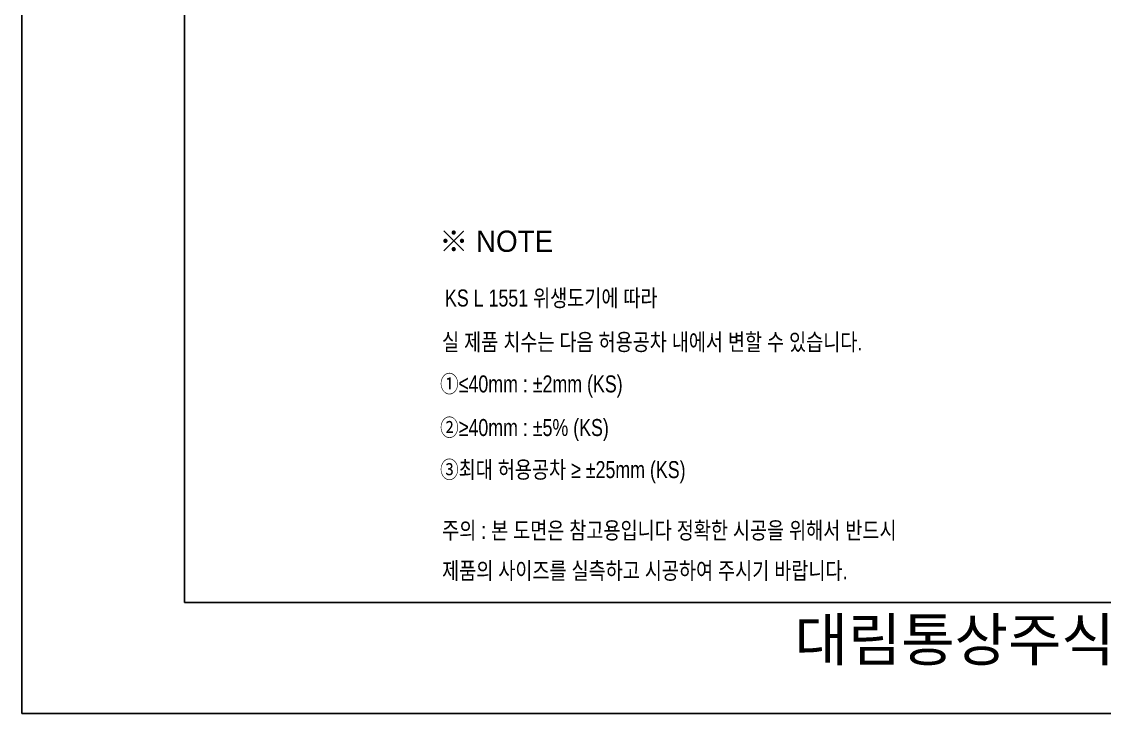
# Model space of a CAD drawing. Header units: millimetres. Extents: x 9101 to 11526, y -274 to 3156.
# Drawn here: x 9101 to 10374, y -274 to 539 of the extents above; entities that cross this region are included whole.
import ezdxf
from ezdxf.lldxf.tags import DXFTag

# ---------------------------------------------------------------- set-up
doc = ezdxf.new("R2010")
doc.units = ezdxf.units.MM
doc.header["$LTSCALE"] = 0.2
doc.layers.add('2', color=2, linetype='HIDDEN')
doc.layers.add('YA', color=7, linetype='Continuous')
doc.layers.add('DIM', color=3, linetype='Continuous', lineweight=15)
doc.styles.add('MtXpl_', font='')
doc.styles.add('굴림', font='', dxfattribs={"height": 3.2})
doc.styles.add('스타일1', font='txt.shx', dxfattribs={"bigfont": 'ghs.shx'})
doc.styles.get('MtXpl_').set_extended_font_data('Gulim')
doc.styles.get('굴림').set_extended_font_data('Gulim')
tags = doc.linetypes.add('HIDDEN', pattern=[9.525, 6.35, -3.175]).pattern_tags.tags
tags[6:7] = [DXFTag(74, 4), DXFTag(75, 0), DXFTag(340, '0'), DXFTag(46, 1.0), DXFTag(50, 0.0), DXFTag(44, 0.0), DXFTag(45, 0.0)]
tags[4:5] = [DXFTag(74, 4), DXFTag(75, 0), DXFTag(340, '0'), DXFTag(46, 1.0), DXFTag(50, 0.0), DXFTag(44, 0.0), DXFTag(45, 0.0)]

msp = doc.modelspace()

# ---------------------------------------------------------------- linework, layer by layer
at = {"layer": 'YA', "color": 7}
for p, q in [((9292.1, -144), (9292.1, 1965.8)), ((9292.1, 134.5), (9292.1, 48)), ((9292.1, -144), (11368.1, -144))]:
    msp.add_line(p, q, dxfattribs=at)
at = {"layer": 'YA', "color": 0}
msp.add_lwpolyline([(9100.8, -274.5), (11526.3, -274.5), (11526.3, 3155.9), (9100.8, 3155.9)], close=True, dxfattribs=at)

# ---------------------------------------------------------------- texts
at = {"color": 3, "style": '굴림', "width": 0.8}
for s, p in [('KS L 1551 위생도기에 따라', (9598.4, 204)), ('실 제품 치수는 다음 허용공차 내에서 변할 수 있습니다.', (9595, 152.3)), ('①≤40mm : ±2mm (KS)', (9592.7, 103)), ('②≥40mm : ±5%%% (KS)', (9592.7, 51.7)), ('③최대 허용공차 ≥ ±25mm (KS)', (9592.7, 2.2))]:
    msp.add_text(s, height=20, dxfattribs=at).set_placement(p)
at = {"color": 1, "style": '굴림', "width": 0.8}
for s, p in [('주의 : 본 도면은 참고용입니다 정확한 시공을 위해서 반드시', (9595, -69.3)), ('제품의 사이즈를 실측하고 시공하여 주시기 바랍니다.', (9595, -116.7))]:
    msp.add_text(s, height=20, dxfattribs=at).set_placement(p)
at = {"layer": '2', "style": 'MtXpl_'}
msp.add_text('※ NOTE', height=25, dxfattribs=at).set_placement((9591.6, 268.3))
at = {"layer": 'DIM', "color": 0, "insert": (9882.1, -162.8), "char_height": 50, "width": 1090, "attachment_point": 1, "style": '스타일1'}
msp.add_mtext('{\\fGulim|b0|i0|c129|p50;       대림통상주식회사\\P}', dxfattribs=at)

doc.saveas('drawing.dxf')
